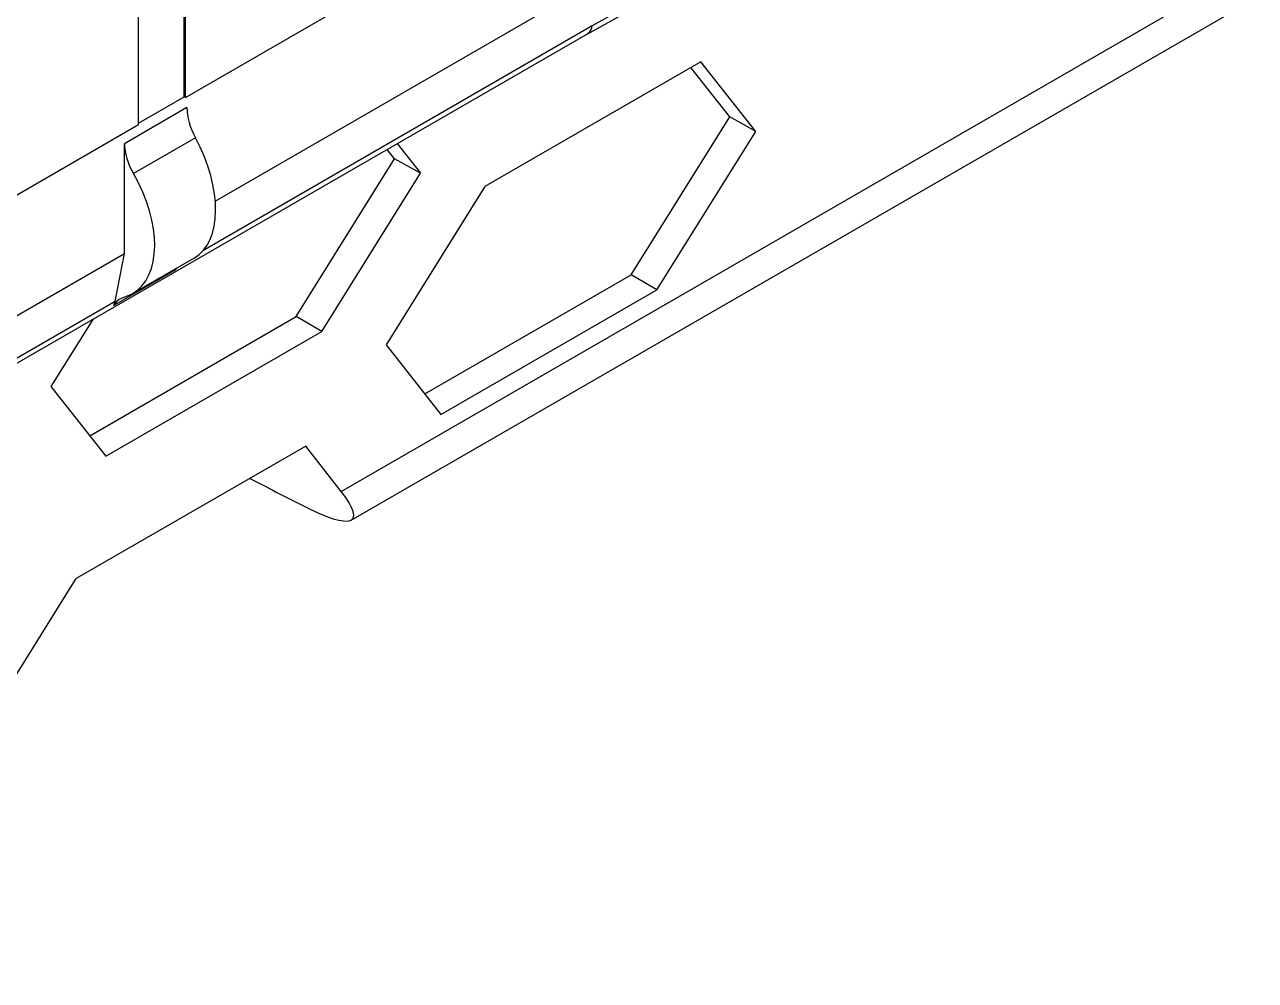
# Model space of a CAD drawing. Header units: millimetres. Extents: x 0 to 594, y 0 to 420.
# Drawn here: x 386.28 to 393.25, y 26.29 to 31.7 of the extents above; entities that cross this region are included whole.
import ezdxf

# ---------------------------------------------------------------- set-up
doc = ezdxf.new("R2010")
doc.units = ezdxf.units.MM
doc.header["$LTSCALE"] = 32.67
doc.layers.get('0').update_dxf_attribs({"linetype": 'CONTINUOUS'})
doc.layers.add('AUSFORMSCHRAEGEN', color=7, linetype='CONTINUOUS')
doc.layers.add('RUNDUNGEN', color=7, linetype='CONTINUOUS')

msp = doc.modelspace()

# ---------------------------------------------------------------- linework, layer by layer
at = {"color": 7, "linetype": 'CONTINUOUS'}
for p, q in [((387.1949, 31.2838), (392.3035, 34.2333)), ((387.1878, 31.2879), (387.1878, 32.2349)), ((387.1949, 31.2838), (387.1949, 32.239)), ((386.9296, 31.1306), (386.9296, 32.0858)), ((386.9296, 31.1388), (387.1878, 31.2879)), ((387.1949, 31.2838), (387.1878, 31.2879)), ((380.4774, 27.4055), (386.9296, 31.1306)), ((387.2452, 30.3747), (386.8938, 30.1718))]:
    msp.add_line(p, q, dxfattribs=at)
at = {"layer": 'AUSFORMSCHRAEGEN', "color": 7, "linetype": 'CONTINUOUS'}
for p, q in [((387.3633, 30.6972), (392.224, 33.5036)), ((388.0775, 29.053), (393.036, 31.9157)), ((389.4979, 31.6891), (387.2937, 30.4164)), ((390.1128, 31.4865), (388.8905, 30.7807)), ((390.2763, 31.1735), (390.0557, 31.4535)), ((390.4236, 31.092), (390.1128, 31.4865)), ((387.2036, 31.2263), (386.8501, 31.0222)), ((389.7193, 30.2801), (390.2763, 31.1735)), ((390.4236, 31.092), (390.2763, 31.1735)), ((389.8643, 30.195), (390.4236, 31.092)), ((386.8501, 30.4009), (386.8501, 31.0222)), ((387.2514, 31.056), (386.9005, 30.8534)), ((388.3941, 31.0227), (388.5259, 30.8554)), ((387.8217, 30.0437), (388.3786, 30.9368)), ((388.3786, 30.9368), (388.3369, 30.9897)), ((388.5259, 30.8554), (388.3786, 30.9368)), ((387.9667, 29.9586), (388.5259, 30.8554)), ((388.8905, 30.7807), (388.3312, 29.8836)), ((380.6457, 26.8189), (386.8501, 30.4009)), ((386.7967, 30.1295), (386.8501, 30.4009)), ((386.7882, 30.1054), (387.1449, 30.3113)), ((388.5505, 29.6053), (389.7193, 30.2801)), ((389.8643, 30.195), (389.7193, 30.2801)), ((386.8442, 30.151), (386.8942, 30.1721)), ((388.6419, 29.4892), (389.8643, 30.195)), ((386.7967, 30.1295), (380.5761, 26.5381)), ((386.6533, 29.3691), (387.8217, 30.0437)), ((387.9667, 29.9586), (387.8217, 30.0437)), ((386.6709, 30.0278), (386.4339, 29.6476)), ((386.7447, 29.253), (387.9667, 29.9586)), ((388.3312, 29.8836), (388.6419, 29.4892)), ((386.4339, 29.6476), (386.7447, 29.253)), ((387.8762, 29.3106), (386.5776, 28.5608)), ((388.0775, 29.053), (387.8762, 29.3106)), ((386.2146, 27.9774), (386.5776, 28.5608))]:
    msp.add_line(p, q, dxfattribs=at)
for centre, major_axis, ratio, start_param, end_param in [((387.3758, 31.1215), (-0.1202, 0.2193), 0.562047, 0.797828, 1.561461), ((387.0315, 30.9228), (-0.13, 0.2136), 0.592263, 0.771612, 1.535245), ((386.953, 30.8988), (-0.2885, 0.5262), 0.562047, -3.127791, -1.580131), ((386.586, 30.6869), (-0.3121, 0.5126), 0.592263, -3.154007, -1.606347), ((386.9519, 29.9277), (-0.13, 0.2136), 0.592263, 6.119033, 6.609042), ((386.69, 30.212), (-0.078, 0.1281), 0.592263, -2.815736, -2.567203), ((351.4231, 65.0808), (54.1298, -40.762), 0.154532, -0.729988, -0.722594), ((387.2767, 29.5513), (0.8661, -0.6522), 0.154532, 5.560591, 6.805807)]:
    msp.add_ellipse(centre, major_axis=major_axis, ratio=ratio, start_param=start_param, end_param=end_param, dxfattribs=at)
at = {"layer": 'RUNDUNGEN', "color": 7, "linetype": 'CONTINUOUS'}
for p, q in [((388.1337, 28.8914), (393.2525, 31.8467)), ((389.4689, 31.6432), (361.4414, 15.4617))]:
    msp.add_line(p, q, dxfattribs=at)
msp.add_lwpolyline([(389.4689, 31.6432), (389.7545, 31.8009), (390.088, 31.9662), (390.4155, 32.1077), (390.7353, 32.2245), (391.0457, 32.3156), (391.3448, 32.3803), (391.6309, 32.4182), (391.9023, 32.4289), (392.1572, 32.4125), (392.3944, 32.3693)], dxfattribs=at)
for points, knots in [([(392.6258, 32.4057), (392.178, 32.5407), (391.3757, 32.4879), (390.3452, 32.1381), (389.7852, 31.8549), (389.4979, 31.6891)], [0, 0, 0, 0, 0.428456, 0.696167, 1, 1, 1, 1]), ([(389.4689, 31.6432), (389.4726, 31.6453), (389.4874, 31.6567), (389.4952, 31.6752), (389.4979, 31.6891)], [0, 0, 0, 0, 0.231421, 1, 1, 1, 1])]:
    msp.add_open_spline(points, degree=3, knots=knots, dxfattribs=at)

doc.saveas('drawing.dxf')
